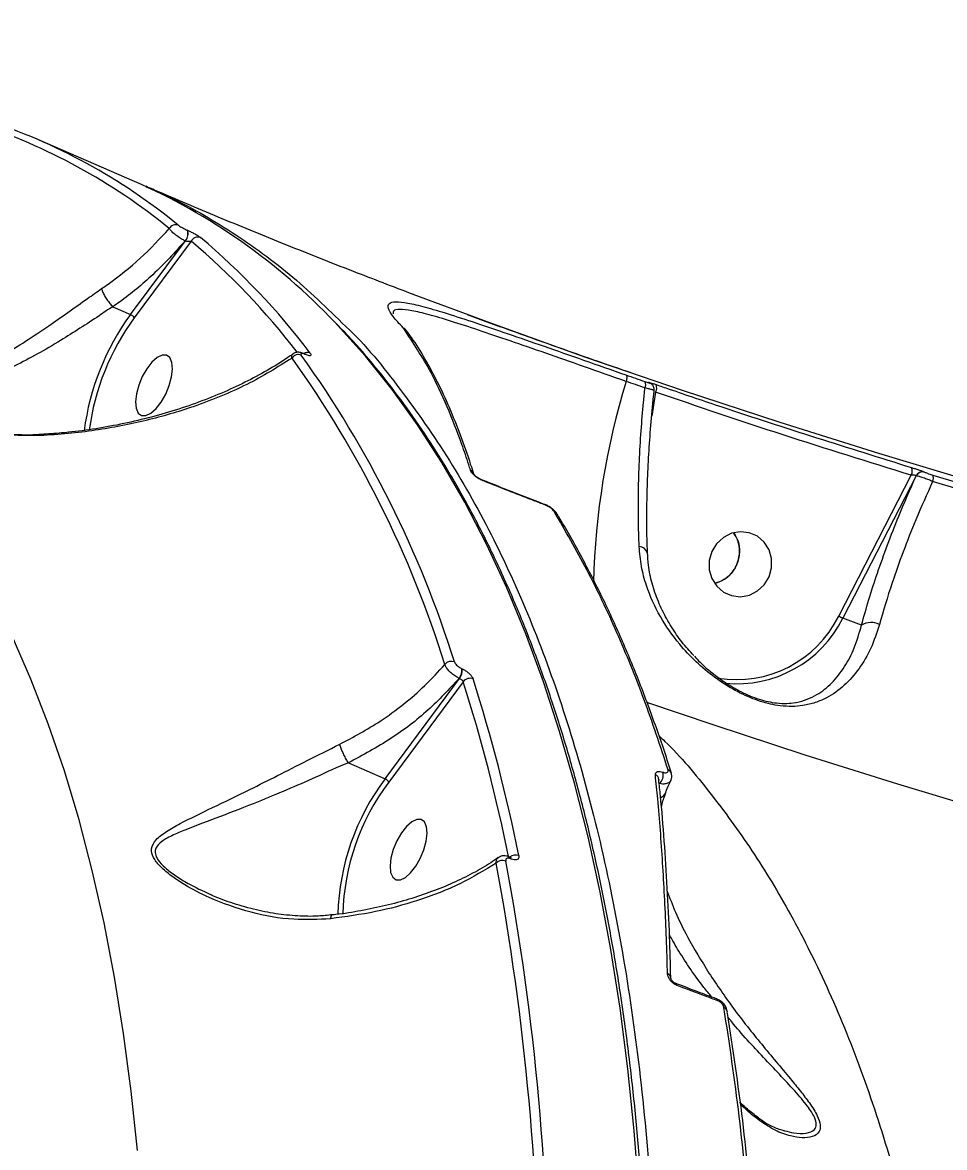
# Model space of a CAD drawing. Header units: millimetres. Extents: x -8092 to 6423, y -6886 to 5604.
# Drawn here: x 1286 to 1412.8, y -2555 to -2400.2 of the extents above; entities that cross this region are included whole.
import ezdxf

# ---------------------------------------------------------------- set-up
doc = ezdxf.new("R2010")
doc.units = ezdxf.units.MM
for name, color, linetype in [('DIKOM_ОБЪЕКТ', 7, 'Continuous'), ('DIKOM_РАЗМЕР_ЗОНА', 7, 'Continuous'), ('DIKOM_РАЗМЕР_ОБЪЕКТА', 7, 'Continuous')]:
    doc.layers.add(name, color=color, linetype=linetype)
doc.styles.add('style1', font='arial.ttf', dxfattribs={"width": 0.8})
doc.dimstyles.new('1-50', dxfattribs={"dimtxt": 300, "dimasz": 200, "dimexe": 100, "dimexo": 0, "dimgap": 100, "dimtad": 1, "dimtxsty": 'style1', "dimcen": 200, "dimclrd": 7, "dimclre": 7, "dimclrt": 7, "dimadec": 1, "dimazin": 2, "dimtfac": 1, "dimtmove": 0, "dimatfit": 2, "dimfxl": 0, "dimlwd": 25, "dimlwe": 18, "dimarcsym": 0})

# ---------------------------------------------------------------- blocks, each defined once
blk = doc.blocks.new('*D9')
at = {"layer": 'Defpoints', "color": 0, "transparency": 16777216}
for p in [(-8092.06, -86.27), (4664.84, -1471.84), (4664.84, -6785.92)]:
    blk.add_point(p, dxfattribs=at)
at = {"layer": 'DIKOM_РАЗМЕР_ЗОНА', "color": 7, "lineweight": 18, "transparency": 16777216}
for p, q in [((-8092.06, -86.27), (-8092.06, -6885.92)), ((4664.84, -1471.84), (4664.84, -6885.92))]:
    blk.add_line(p, q, dxfattribs=at)
at = {"layer": 'DIKOM_РАЗМЕР_ЗОНА', "color": 7, "lineweight": 25, "transparency": 16777216}
blk.add_line((-7892.06, -6785.92), (4464.84, -6785.92), dxfattribs=at)
at = {"layer": 'DIKOM_РАЗМЕР_ЗОНА', "color": 7, "transparency": 16777216}
for points in [[(-7892.06, -6752.58), (-7892.06, -6819.25), (-8092.06, -6785.92)], [(4464.84, -6752.58), (4464.84, -6819.25), (4664.84, -6785.92)]]:
    blk.add_solid(points, dxfattribs=at)
at = {"layer": 'DIKOM_РАЗМЕР_ЗОНА', "color": 7, "transparency": 16777216, "insert": (-2159.84, -6532.75), "char_height": 300, "attachment_point": 5, "style": 'style1'}
blk.add_mtext('12760', dxfattribs=at)
blk = doc.blocks.new('*D10')
at = {"layer": 'Defpoints', "color": 0, "transparency": 16777216}
for p in [(-65.22, 5603.5), (2870.75, -5504.88), (6323.39, -5504.88)]:
    blk.add_point(p, dxfattribs=at)
at = {"layer": 'DIKOM_РАЗМЕР_ЗОНА', "color": 7, "lineweight": 18, "transparency": 16777216}
for p, q in [((-65.22, 5603.5), (6423.39, 5603.5)), ((2870.75, -5504.88), (6423.39, -5504.88))]:
    blk.add_line(p, q, dxfattribs=at)
at = {"layer": 'DIKOM_РАЗМЕР_ЗОНА', "color": 7, "lineweight": 25, "transparency": 16777216}
blk.add_line((6323.39, 5403.5), (6323.39, -5304.88), dxfattribs=at)
at = {"layer": 'DIKOM_РАЗМЕР_ЗОНА', "color": 7, "transparency": 16777216}
for points in [[(6290.06, 5403.5), (6356.72, 5403.5), (6323.39, 5603.5)], [(6290.06, -5304.88), (6356.72, -5304.88), (6323.39, -5504.88)]]:
    blk.add_solid(points, dxfattribs=at)
at = {"layer": 'DIKOM_РАЗМЕР_ЗОНА', "color": 7, "transparency": 16777216, "insert": (6070.22, 308.83), "char_height": 300, "attachment_point": 5, "rotation": 90, "style": 'style1'}
blk.add_mtext('11100', dxfattribs=at)
blk = doc.blocks.new('*D11')
at = {"layer": 'Defpoints', "color": 0, "transparency": 16777216}
for p in [(-6092.06, -310.77), (2568.27, -2361.54), (2568.27, -4925.78)]:
    blk.add_point(p, dxfattribs=at)
at = {"layer": 'DIKOM_РАЗМЕР_ОБЪЕКТА', "color": 7, "lineweight": 18, "transparency": 16777216}
for p, q in [((-6092.06, -310.77), (-6092.06, -5025.78)), ((2568.27, -2361.54), (2568.27, -5025.78))]:
    blk.add_line(p, q, dxfattribs=at)
at = {"layer": 'DIKOM_РАЗМЕР_ОБЪЕКТА', "color": 7, "lineweight": 25, "transparency": 16777216}
blk.add_line((-5892.06, -4925.78), (2368.27, -4925.78), dxfattribs=at)
at = {"layer": 'DIKOM_РАЗМЕР_ОБЪЕКТА', "color": 7, "transparency": 16777216}
for points in [[(-5892.06, -4892.44), (-5892.06, -4959.11), (-6092.06, -4925.78)], [(2368.27, -4892.44), (2368.27, -4959.11), (2568.27, -4925.78)]]:
    blk.add_solid(points, dxfattribs=at)
at = {"layer": 'DIKOM_РАЗМЕР_ОБЪЕКТА', "color": 7, "transparency": 16777216, "insert": (-2605.9, -4672.61), "char_height": 300, "attachment_point": 5, "style": 'style1'}
blk.add_mtext('8660', dxfattribs=at)
blk = doc.blocks.new('*D12')
at = {"layer": 'Defpoints', "color": 0, "transparency": 16777216}
for p in [(529.59, 4103.5), (2292.6, -3779.74), (5226.02, -3779.74)]:
    blk.add_point(p, dxfattribs=at)
at = {"layer": 'DIKOM_РАЗМЕР_ОБЪЕКТА', "color": 7, "lineweight": 18, "transparency": 16777216}
for p, q in [((529.59, 4103.5), (5326.02, 4103.5)), ((2292.6, -3779.74), (5326.02, -3779.74))]:
    blk.add_line(p, q, dxfattribs=at)
at = {"layer": 'DIKOM_РАЗМЕР_ОБЪЕКТА', "color": 7, "lineweight": 25, "transparency": 16777216}
blk.add_line((5226.02, 3903.5), (5226.02, -3579.74), dxfattribs=at)
at = {"layer": 'DIKOM_РАЗМЕР_ОБЪЕКТА', "color": 7, "transparency": 16777216}
for points in [[(5192.69, 3903.5), (5259.35, 3903.5), (5226.02, 4103.5)], [(5192.69, -3579.74), (5259.35, -3579.74), (5226.02, -3779.74)]]:
    blk.add_solid(points, dxfattribs=at)
at = {"layer": 'DIKOM_РАЗМЕР_ОБЪЕКТА', "color": 7, "transparency": 16777216, "insert": (4972.85, 245.42), "char_height": 300, "attachment_point": 5, "rotation": 90, "style": 'style1'}
blk.add_mtext('7880', dxfattribs=at)

msp = doc.modelspace()

# ---------------------------------------------------------------- linework, layer by layer
at = {"layer": 'DIKOM_ОБЪЕКТ', "color": 7, "linetype": 'Continuous', "lineweight": 15}
for p, q in [((1301.408, -2422.104), (1288.154, -2416.364)), ((1308.672, -2428.808), (1308.699, -2428.82)), ((1300.883, -2440.413), (1308.419, -2430.297)), ((1309.227, -2430.351), (1301.379, -2440.884)), ((1308.419, -2430.297), (1308.392, -2430.286)), ((1298.444, -2439.357), (1298.439, -2439.353)), ((1298.444, -2439.357), (1300.883, -2440.413)), ((1338.431, -2442.339), (1338.359, -2442.253)), ((1338.439, -2442.349), (1338.431, -2442.339)), ((1338.715, -2442.53), (1338.594, -2442.401)), ((1324.798, -2445.844), (1324.713, -2445.807)), ((1324.884, -2445.913), (1324.798, -2445.876)), ((1372.182, -2449.796), (1372.175, -2449.792)), ((1372.175, -2449.792), (1372.306, -2449.85)), ((1372.182, -2449.796), (1372.307, -2449.85)), ((1373.08, -2451.102), (1372.542, -2454.413)), ((1398.256, -2481.917), (1408.235, -2462.529)), ((1410.048, -2462.103), (1410.055, -2462.107)), ((1349.058, -2463.119), (1349.046, -2463.114)), ((1408.898, -2462.607), (1398.817, -2482.193)), ((1408.905, -2462.611), (1408.898, -2462.607)), ((1371.937, -2473.188), (1371.934, -2473.158)), ((1401.397, -2483.163), (1398.817, -2482.193)), ((1346.423, -2489.148), (1346.469, -2489.168)), ((1335.881, -2504.289), (1346.102, -2490.499)), ((1346.621, -2490.939), (1336.378, -2504.76)), ((1346.102, -2490.499), (1346.056, -2490.479)), ((1330.834, -2502.104), (1335.881, -2504.289)), ((1373.525, -2504.387), (1373.527, -2504.416)), ((1373.622, -2504.963), (1373.563, -2504.907)), ((1353.073, -2515.1), (1353.008, -2515.071)), ((1353.073, -2515.1), (1353.083, -2515.104)), ((1353.226, -2515.334), (1353.16, -2515.306)), ((1311.796, -2520.174), (1312.086, -2520.317)), ((1375.166, -2531.776), (1375.162, -2531.633)), ((1387.061, -2550.851), (1387.017, -2550.815))]:
    msp.add_line(p, q, dxfattribs=at)
at = {"layer": 'DIKOM_ОБЪЕКТ', "color": 7, "linetype": 'Continuous', "lineweight": 15, "flags": 128}
for points in [[(1301.819, -2555.429), (1300.975, -2547.264), (1299.933, -2539.322), (1298.692, -2531.611), (1297.256, -2524.137), (1295.624, -2516.908), (1293.798, -2509.93), (1291.781, -2503.211), (1289.573, -2496.755), (1287.178, -2490.57), (1284.597, -2484.66), (1281.832, -2479.033), (1278.886, -2473.691), (1275.763, -2468.642), (1272.464, -2463.888), (1268.993, -2459.436), (1265.354, -2455.288), (1261.549, -2451.449), (1257.582, -2447.923), (1253.457, -2444.712), (1249.177, -2441.819), (1244.747, -2439.248), (1240.17, -2437.001), (1239.305, -2436.619)], [(1565.575, -2496.949), (1560.285, -2496.09), (1545.681, -2493.599), (1531.123, -2490.935), (1516.622, -2488.102), (1502.187, -2485.1), (1487.826, -2481.932), (1473.55, -2478.601), (1459.369, -2475.108), (1445.29, -2471.455), (1431.324, -2467.645), (1417.48, -2463.68), (1403.767, -2459.563), (1390.193, -2455.297), (1376.768, -2450.885), (1363.5, -2446.328), (1350.398, -2441.632), (1339.732, -2437.657)], [(1347.164, -2440.44), (1349.73, -2441.383), (1351.739, -2442.117)], [(1370.82, -2561.495), (1370.141, -2552.733), (1369.263, -2544.185), (1368.187, -2535.86), (1366.915, -2527.763), (1365.447, -2519.902), (1363.784, -2512.283), (1361.928, -2504.912), (1359.881, -2497.797), (1357.643, -2490.943), (1355.218, -2484.355), (1352.607, -2478.039), (1349.812, -2472.001), (1346.836, -2466.245), (1343.681, -2460.777), (1340.35, -2455.601), (1336.846, -2450.721), (1333.171, -2446.141), (1329.328, -2441.866), (1328.965, -2441.486)], [(1304.395, -2453.364), (1305.095, -2452.465), (1305.715, -2451.381), (1306.204, -2450.198), (1306.524, -2449.013), (1306.648, -2447.921), (1306.566, -2447.012), (1306.285, -2446.358), (1305.828, -2446.013), (1305.231, -2446.004), (1304.543, -2446.333), (1303.82, -2446.973), (1303.121, -2447.872), (1302.501, -2448.956), (1302.012, -2450.139), (1301.692, -2451.324), (1301.568, -2452.416), (1301.65, -2453.325), (1301.931, -2453.979), (1302.388, -2454.324), (1302.985, -2454.332), (1303.672, -2454.004), (1304.395, -2453.364)], [(1369.001, -2448.736), (1369.325, -2448.849), (1369.649, -2448.963), (1369.973, -2449.076), (1370.297, -2449.189), (1370.622, -2449.302), (1370.946, -2449.415), (1371.271, -2449.528), (1371.595, -2449.641)], [(1371.615, -2450.524), (1371.29, -2450.411), (1370.966, -2450.298), (1370.642, -2450.185), (1370.318, -2450.072), (1369.994, -2449.959), (1369.67, -2449.846), (1369.346, -2449.733), (1369.022, -2449.62)], [(1411.181, -2462.508), (1418.691, -2464.758), (1426.241, -2466.962), (1433.831, -2469.119), (1441.457, -2471.229), (1449.12, -2473.291), (1456.817, -2475.304), (1464.547, -2477.269), (1472.308, -2479.184)], [(1472.256, -2480.046), (1464.5, -2478.132), (1456.776, -2476.168), (1449.084, -2474.157), (1441.427, -2472.097), (1433.805, -2469.988), (1426.222, -2467.833), (1418.677, -2465.631), (1411.173, -2463.382)], [(1385.951, -2470.438), (1384.733, -2470.298), (1383.516, -2470.52), (1382.398, -2471.086), (1381.47, -2471.951), (1380.806, -2473.044), (1380.462, -2474.277), (1380.464, -2475.55), (1380.813, -2476.76), (1381.48, -2477.809), (1382.411, -2478.612), (1383.532, -2479.103), (1384.749, -2479.244), (1385.967, -2479.022), (1387.085, -2478.455), (1388.013, -2477.59), (1388.676, -2476.497), (1389.021, -2475.264), (1389.019, -2473.991), (1388.67, -2472.781), (1388.003, -2471.732), (1387.071, -2470.929), (1385.951, -2470.438)], [(1512.599, -2531.923), (1499.017, -2529.093), (1485.505, -2526.107), (1472.073, -2522.968), (1458.729, -2519.678), (1445.481, -2516.239), (1432.338, -2512.654), (1419.309, -2508.924), (1406.401, -2505.052), (1393.625, -2501.041), (1380.986, -2496.893), (1371.852, -2493.78)], [(1339.393, -2517.24), (1340.093, -2516.342), (1340.712, -2515.257), (1341.202, -2514.075), (1341.522, -2512.889), (1341.645, -2511.798), (1341.564, -2510.888), (1341.283, -2510.234), (1340.825, -2509.889), (1340.229, -2509.881), (1339.541, -2510.21), (1338.818, -2510.85), (1338.118, -2511.748), (1337.499, -2512.832), (1337.009, -2514.015), (1336.689, -2515.201), (1336.565, -2516.292), (1336.647, -2517.202), (1336.928, -2517.855), (1337.386, -2518.201), (1337.982, -2518.209), (1338.67, -2517.88), (1339.393, -2517.24)], [(1375.866, -2532.467), (1375.853, -2532.462), (1375.851, -2532.461)]]:
    msp.add_lwpolyline(points, dxfattribs=at)
at = {"layer": 'DIKOM_ОБЪЕКТ', "color": 7, "linetype": 'Continuous', "lineweight": 15}
for centre, radius, start, end in [((1254.54, -2491.708), 81.564, 50.6963, 72.00354), ((1255.656, -2491.386), 81.752, 50.69729, 72.00243), ((1267.47, -2499.635), 84.634, 43.39812, 66.35944), ((1307.091, -2429.068), 1.005, 69.72104, 151.84049), ((1307.4, -2429.332), 1.376, 316.15634, 22.38895), ((1307.426, -2429.344), 1.377, 316.17758, 22.36771), ((1310.149, -2430.773), 1.014, 69.89479, 155.39912), ((1247.184, -2504.938), 98.241, 37.06585, 49.87408), ((1246.235, -2505.107), 97.757, 37.50254, 49.88168), ((1328.913, -2460.863), 34.697, 143.88568, 172.62183), ((1328.595, -2460.73), 33.683, 143.90025, 172.45556), ((1338.041, -2443.209), 0.954, 34.19818, 65.81375), ((1338.062, -2443.203), 0.933, 36.45362, 66.20003), ((1323.983, -2446.996), 1.065, 69.57511, 147.69406), ((1202.686, -2532.763), 148.154, 17.35912, 35.64381), ((1203.689, -2532.527), 148.484, 17.35942, 35.6438), ((1325.205, -2446.647), 0.994, 68.12185, 120.48676), ((1324.648, -2445.975), 0.18, 33.17558, 67.96011), ((1324.718, -2446.03), 0.203, 35.17114, 66.93332), ((1467.611, -2479.799), 103.105, 162.98004, 178.56988), ((1370.79, -2450.1), 0.928, 332.84109, 29.71081), ((1372.065, -2450.519), 1.17, 330.13372, 23.22996), ((1347.234, -2462.615), 0.889, 16.85457, 64.44926), ((1407.165, -2461.973), 1.205, 332.51678, 24.46835), ((1409.779, -2463.055), 0.989, 74.24966, 153.06329), ((1409.787, -2463.059), 0.989, 74.2727, 153.06019), ((1410.192, -2462.935), 1.077, 335.49397, 23.34921), ((1348.945, -2463.363), 0.269, 33.2301, 65.08563), ((1357.914, -2466.859), 0.247, 31.9659, 67.01094), ((1358.851, -2468.249), 0.772, 31.21639, 68.84238), ((1370.747, -2473.607), 1.269, 20.72942, 86.88805), ((1384.185, -2474.955), 15.699, 260.67771, 333.67225), ((1384.292, -2475.013), 16.202, 264.17747, 333.69647), ((1401.939, -2475.123), 7.729, 241.53593, 246.17395), ((1402.698, -2485.286), 2.49, 62.5124, 121.49948), ((1344.985, -2489.315), 1.17, 68.74877, 139.81342), ((1344.699, -2489.389), 1.741, 321.20975, 7.92849), ((1344.745, -2489.408), 1.74, 321.20405, 7.92892), ((1347.555, -2491.642), 1.169, 68.61604, 143.05179), ((1128.449, -2560.244), 228.915, 11.34925, 17.62303), ((1129.274, -2560.027), 229.476, 11.34947, 17.62279), ((1362.098, -2523.883), 32.73, 143.22716, 178.34501), ((1372.712, -2504.489), 0.819, 7.14014, 66.20711), ((1372.478, -2503.769), 1.653, 313.7688, 13.2349), ((1374.559, -2503.748), 0.723, 18.43775, 70.69771), ((1361.496, -2523.646), 31.427, 143.06118, 178.65611), ((1373.218, -2505.642), 1.37, 294.53999, 339.72801), ((1353.805, -2516.017), 1.237, 68.29164, 130.14188), ((1352.866, -2515.33), 0.296, 4.74067, 60.81249), ((1352.928, -2515.36), 0.299, 4.97962, 58.88175), ((1352.022, -2516.754), 1.232, 68.11451, 135.20392), ((1010.476, -2579.669), 346.592, 359.67728, 10.6046), ((1011.054, -2579.536), 347.36, 359.67732, 10.60461), ((1374.412, -2531.81), 0.764, 3.01572, 66.79089), ((1375.695, -2532.759), 0.338, 5.84647, 59.64007), ((1381.295, -2534.86), 0.324, 4.67686, 61.72284), ((1382.26, -2536.44), 0.696, 12.6244, 72.00958), ((1382.372, -2536.382), 0.575, 343.42099, 9.45266), ((1386.195, -2551.856), 1.327, 21.8315, 49.25901)]:
    msp.add_arc(centre, radius, start, end, dxfattribs=at)
for points, knots in [([(1302.965, -2422.838), (1303.762, -2423.169), (1307.691, -2424.803), (1314.364, -2428.629), (1322.8, -2434.605), (1327.919, -2439.578), (1330.469, -2442.055)], [0, 0, 0, 0, 0.0783676, 0.3861577, 0.6941839, 1, 1, 1, 1]), ([(1339.776, -2437.668), (1336.988, -2436.605), (1331.096, -2434.357), (1322.336, -2430.876), (1313.476, -2427.25), (1307.066, -2424.548), (1303.615, -2423.057), (1302.988, -2422.786)], [0, 0, 0, 0, 0.2188328, 0.4625276, 0.7050396, 0.9463257, 1, 1, 1, 1]), ([(1307.439, -2428.126), (1307.495, -2428.167), (1307.607, -2428.251), (1307.89, -2428.42), (1308.214, -2428.594), (1308.487, -2428.726), (1308.629, -2428.789), (1308.672, -2428.808)], [0, 0, 0, 0, 0.2336879, 0.4673078, 0.6955436, 0.9086799, 1, 1, 1, 1]), ([(1296.9, -2436.858), (1297.197, -2436.651), (1299.061, -2435.35), (1302.367, -2432.712), (1304.909, -2429.985), (1306.205, -2428.594)], [0, 0, 0, 0, 0.0849834, 0.5334649, 1, 1, 1, 1]), ([(1308.392, -2430.286), (1308.309, -2430.245), (1308.034, -2430.112), (1307.526, -2429.81), (1306.942, -2429.386), (1306.454, -2428.947), (1306.288, -2428.711), (1306.205, -2428.594)], [0, 0, 0, 0, 0.0942488, 0.3122612, 0.5411845, 0.7714043, 1, 1, 1, 1]), ([(1308.699, -2428.82), (1308.763, -2428.848), (1308.97, -2428.94), (1309.367, -2429.132), (1309.839, -2429.386), (1310.253, -2429.635), (1310.416, -2429.759), (1310.497, -2429.821)], [0, 0, 0, 0, 0.0931406, 0.3038691, 0.5301934, 0.765205, 1, 1, 1, 1]), ([(1308.392, -2430.286), (1306.96, -2431.871), (1304.243, -2434.878), (1300.688, -2437.762), (1298.75, -2439.139), (1298.444, -2439.357)], [0, 0, 0, 0, 0.4843363, 0.9185237, 1, 1, 1, 1]), ([(1309.227, -2430.351), (1309.175, -2430.363), (1309.076, -2430.387), (1308.88, -2430.393), (1308.693, -2430.375), (1308.56, -2430.346), (1308.479, -2430.321), (1308.441, -2430.306), (1308.419, -2430.297)], [0, 0, 0, 0, 0.2685768, 0.522809, 0.7426167, 0.869163, 0.9242403, 1, 1, 1, 1]), ([(1288.474, -2457.08), (1286.455, -2457.08), (1282.364, -2457.08), (1277.331, -2456.131), (1273.946, -2455.136), (1272.118, -2454.433), (1270.927, -2453.86), (1270.134, -2453.292), (1269.871, -2452.728), (1270.198, -2452.371), (1271.001, -2451.861), (1272.485, -2451.262), (1275.298, -2450.137), (1278.921, -2448.488), (1282.803, -2446.368), (1286.432, -2444.124), (1289.402, -2442.142), (1292.277, -2440.134), (1294.729, -2438.382), (1296.259, -2437.309), (1296.9, -2436.858)], [0, 0, 0, 0, 0.0952094, 0.1929572, 0.2448006, 0.2710695, 0.2981702, 0.32429, 0.3503872, 0.3910751, 0.4019417, 0.471962, 0.5438094, 0.6393953, 0.7378501, 0.7988538, 0.8613633, 0.9113743, 0.9628376, 1, 1, 1, 1]), ([(1296.9, -2436.858), (1296.903, -2436.873), (1296.925, -2436.994), (1297.022, -2437.287), (1297.273, -2437.797), (1297.624, -2438.362), (1298.032, -2438.916), (1298.303, -2439.207), (1298.439, -2439.353)], [0, 0, 0, 0, 0.0259791, 0.2095891, 0.407197, 0.6047729, 0.8024279, 1, 1, 1, 1]), ([(1338.359, -2442.253), (1337.849, -2441.704), (1336.827, -2440.607), (1336.228, -2439.512), (1336.339, -2438.833), (1337.233, -2438.597), (1338.893, -2438.78), (1341.305, -2439.355), (1344.437, -2440.283), (1348.251, -2441.526), (1352.682, -2443.035), (1357.666, -2444.766), (1363.101, -2446.669), (1367.033, -2448.046), (1369.001, -2448.736)], [0, 0, 0, 0, 0.08361904, 0.1671661, 0.25041761, 0.33385282, 0.41730411, 0.50048901, 0.58373871, 0.66713889, 0.7504579, 0.83339625, 0.91662843, 1, 1, 1, 1]), ([(1298.439, -2439.353), (1298.438, -2439.353), (1297.809, -2439.731), (1296.33, -2440.774), (1293.909, -2442.329), (1291.055, -2444.139), (1288.045, -2445.893), (1284.359, -2447.843), (1280.304, -2449.634), (1276.515, -2450.978), (1273.421, -2451.817), (1271.799, -2452.272), (1270.854, -2452.662), (1270.434, -2452.934), (1270.61, -2453.421), (1271.244, -2453.88), (1271.865, -2454.164), (1272.114, -2454.278)], [0, 0, 0, 0, 0.000032, 0.0506234, 0.1210988, 0.1916517, 0.2788518, 0.3661663, 0.5040494, 0.6421408, 0.7418853, 0.8412525, 0.8561052, 0.9104359, 0.9440527, 0.9775364, 1, 1, 1, 1]), ([(1301.379, -2440.884), (1301.377, -2440.876), (1301.37, -2440.854), (1301.343, -2440.795), (1301.278, -2440.702), (1301.163, -2440.587), (1301.025, -2440.483), (1300.93, -2440.436), (1300.883, -2440.413)], [0, 0, 0, 0, 0.0537152, 0.141494, 0.3560324, 0.5706925, 0.7852046, 1, 1, 1, 1]), ([(1369.022, -2449.62), (1367.088, -2448.942), (1363.23, -2447.59), (1357.893, -2445.722), (1352.997, -2444.021), (1348.648, -2442.539), (1344.898, -2441.317), (1341.82, -2440.404), (1339.438, -2439.833), (1337.828, -2439.665), (1336.985, -2439.806), (1336.978, -2440.181), (1336.975, -2440.313)], [0, 0, 0, 0, 0.1050603, 0.2094892, 0.3139474, 0.4190075, 0.5232539, 0.6282655, 0.7328653, 0.8372909, 0.9424914, 1, 1, 1, 1]), ([(1330.469, -2442.055), (1330.486, -2442.071), (1333.182, -2444.56), (1338.014, -2450.622), (1344.847, -2460.293), (1350.876, -2471.137), (1356.187, -2482.905), (1360.767, -2495.566), (1364.7, -2509.314), (1367.939, -2524.151), (1370.458, -2540.049), (1372.2, -2556.659), (1373.179, -2573.906), (1373.423, -2591.705), (1372.936, -2610.345), (1371.687, -2629.798), (1369.663, -2650.014), (1366.908, -2670.548), (1363.449, -2691.322), (1359.328, -2712.254), (1354.476, -2733.686), (1348.88, -2755.563), (1342.542, -2777.818), (1335.6, -2799.961), (1328.093, -2821.919), (1320.071, -2843.625), (1311.402, -2865.431), (1302.09, -2887.265), (1292.151, -2909.05), (1282.243, -2929.405), (1272.479, -2948.327), (1262.953, -2965.846), (1253.098, -2983.059), (1242.934, -2999.914), (1232.575, -3016.231), (1222.07, -3031.932), (1212.57, -3045.462), (1206.503, -3053.646), (1204.033, -3056.979)], [0, 0, 0, 0, 0.0001878, 0.0303399, 0.0605166, 0.0906687, 0.1199697, 0.1492932, 0.1785942, 0.2087462, 0.238923, 0.2690752, 0.2983756, 0.3276989, 0.3569994, 0.3871512, 0.4173275, 0.4474792, 0.4767801, 0.5061036, 0.5354043, 0.5655563, 0.595733, 0.6258848, 0.6551857, 0.684509, 0.7138099, 0.7439619, 0.7741383, 0.8042904, 0.8297913, 0.8553221, 0.8808531, 0.9066257, 0.9323986, 0.9575224, 0.982703, 1, 1, 1, 1]), ([(1276.563, -2937.678), (1277.475, -2935.895), (1280.122, -2930.725), (1284.419, -2922.095), (1289.415, -2911.765), (1294.294, -2901.356), (1299.052, -2890.877), (1303.688, -2880.335), (1308.196, -2869.738), (1312.574, -2859.095), (1316.819, -2848.413), (1320.926, -2837.701), (1324.894, -2826.965), (1328.719, -2816.216), (1332.398, -2805.46), (1335.928, -2794.705), (1339.307, -2783.96), (1342.533, -2773.233), (1345.602, -2762.531), (1348.513, -2751.864), (1351.263, -2741.238), (1353.85, -2730.662), (1356.273, -2720.144), (1358.529, -2709.691), (1360.617, -2699.312), (1362.534, -2689.014), (1364.281, -2678.805), (1365.855, -2668.692), (1367.255, -2658.684), (1368.48, -2648.788), (1369.53, -2639.01), (1370.403, -2629.359), (1371.098, -2619.842), (1371.615, -2610.465), (1371.954, -2601.236), (1372.115, -2592.162), (1372.096, -2583.249), (1371.899, -2574.505), (1371.523, -2565.935), (1370.968, -2557.546), (1370.235, -2549.345), (1369.324, -2541.337), (1368.236, -2533.529), (1366.972, -2525.926), (1365.532, -2518.535), (1363.917, -2511.36), (1362.129, -2504.408), (1360.168, -2497.682), (1358.037, -2491.19), (1355.736, -2484.935), (1353.268, -2478.923), (1350.633, -2473.158), (1347.835, -2467.645), (1344.875, -2462.388), (1341.755, -2457.391), (1338.48, -2452.656), (1335.043, -2448.201), (1331.956, -2444.536), (1329.954, -2442.471), (1329.204, -2441.697)], [0, 0, 0, 0, 0.0093744, 0.0271863, 0.0449986, 0.0628103, 0.0806222, 0.0984341, 0.1162461, 0.1340579, 0.1518697, 0.1696816, 0.1874937, 0.2053059, 0.2231182, 0.2409305, 0.2587432, 0.2765562, 0.2943691, 0.3121826, 0.3299962, 0.34781, 0.3656246, 0.3834392, 0.4012543, 0.4190698, 0.436886, 0.4547026, 0.4725197, 0.4903375, 0.5081561, 0.525975, 0.5437949, 0.5616157, 0.5794368, 0.5972593, 0.6150822, 0.6329063, 0.6507312, 0.6685569, 0.6863837, 0.7042114, 0.7220396, 0.739869, 0.7576987, 0.775529, 0.7933594, 0.8111899, 0.8290198, 0.8468486, 0.8646758, 0.8825006, 0.9003223, 0.9181399, 0.9359523, 0.9537585, 0.9715573, 0.9893479, 1, 1, 1, 1]), ([(1338.359, -2442.253), (1338.449, -2442.294), (1338.557, -2442.344), (1338.626, -2442.437), (1338.637, -2442.453)], [0, 0, 0, 0, 0.82928758, 1, 1, 1, 1]), ([(1347.617, -2461.814), (1347.541, -2461.573), (1347.16, -2460.372), (1346.133, -2457.344), (1344.437, -2453.024), (1341.838, -2447.487), (1339.722, -2444.288), (1338.439, -2442.349)], [0, 0, 0, 0, 0.0299895, 0.1499535, 0.3900715, 0.6301903, 1, 1, 1, 1]), ([(1369.585, -2448.412), (1366.543, -2447.365), (1360.53, -2445.294), (1354.665, -2443.171), (1351.768, -2442.122)], [0, 0, 0, 0, 0.5059965, 1, 1, 1, 1]), ([(1348.07, -2462.373), (1347.945, -2461.957), (1347.379, -2460.069), (1346.269, -2456.995), (1344.74, -2453.171), (1343.107, -2449.663), (1341.371, -2446.471), (1339.942, -2444.132), (1339.056, -2442.959), (1338.819, -2442.645)], [0, 0, 0, 0, 0.0503901, 0.2286545, 0.4063395, 0.5833134, 0.7597164, 0.9356632, 1, 1, 1, 1]), ([(1323.084, -2446.427), (1321.083, -2447.677), (1318.059, -2449.567), (1313.33, -2451.685), (1308.797, -2453.412), (1303.099, -2455.088), (1297.242, -2456.23), (1292.314, -2456.846), (1289.754, -2457.002), (1288.474, -2457.08)], [0, 0, 0, 0, 0.2227152, 0.3367339, 0.450748, 0.6310049, 0.8132786, 0.9066462, 1, 1, 1, 1]), ([(1323.259, -2445.815), (1323.121, -2445.919), (1322.14, -2446.651), (1320.068, -2447.912), (1317.044, -2449.578), (1313.763, -2451.109), (1310.275, -2452.506), (1306.623, -2453.741), (1302.861, -2454.792), (1299.056, -2455.646), (1295.238, -2456.294), (1291.755, -2456.726), (1289.526, -2456.854), (1288.588, -2456.908)], [0, 0, 0, 0, 0.0169689, 0.1205747, 0.2246232, 0.3291318, 0.4340924, 0.539317, 0.6417857, 0.7416785, 0.8385001, 0.9320407, 1, 1, 1, 1]), ([(1323.084, -2446.427), (1323.079, -2446.403), (1323.047, -2446.235), (1323.061, -2445.99), (1323.201, -2445.869), (1323.261, -2445.817)], [0, 0, 0, 0, 0.089555, 0.6136905, 1, 1, 1, 1]), ([(1324.715, -2445.81), (1324.698, -2445.802), (1324.505, -2445.71), (1324.182, -2445.613), (1323.72, -2445.603), (1323.382, -2445.694), (1323.268, -2445.805), (1323.257, -2445.815)], [0, 0, 0, 0, 0.0340879, 0.3913132, 0.7094116, 0.9722476, 1, 1, 1, 1]), ([(1324.798, -2445.876), (1324.723, -2445.846), (1324.573, -2445.787), (1324.409, -2445.755), (1324.302, -2445.769), (1324.266, -2445.838), (1324.304, -2445.927), (1324.348, -2445.989), (1324.355, -2445.999)], [0, 0, 0, 0, 0.1673351, 0.3344722, 0.509162, 0.7131172, 0.9577529, 1, 1, 1, 1]), ([(1325.076, -2445.941), (1325.076, -2445.941), (1325.087, -2445.941), (1325.049, -2445.938), (1324.964, -2445.909), (1324.868, -2445.876), (1324.802, -2445.845), (1324.798, -2445.843)], [0, 0, 0, 0, 0.005117, 0.2867563, 0.6093438, 0.974947, 1, 1, 1, 1]), ([(1325.575, -2445.726), (1325.585, -2445.739), (1325.656, -2445.835), (1325.715, -2445.974), (1325.654, -2446.08), (1325.484, -2446.099), (1325.23, -2446.051), (1324.999, -2445.959), (1324.884, -2445.913)], [0, 0, 0, 0, 0.0392525, 0.2872229, 0.4951925, 0.6710061, 0.8352873, 1, 1, 1, 1]), ([(1369.001, -2448.736), (1369.031, -2448.764), (1369.09, -2448.819), (1369.119, -2449.028), (1369.102, -2449.301), (1369.049, -2449.513), (1369.022, -2449.62)], [0, 0, 0, 0, 0.2500053, 0.4999982, 0.7499341, 1, 1, 1, 1]), ([(1371.595, -2449.641), (1371.597, -2449.641), (1371.696, -2449.674), (1371.882, -2449.739), (1372.066, -2449.795), (1372.189, -2449.827), (1372.245, -2449.834), (1372.203, -2449.808), (1372.182, -2449.796)], [0, 0, 0, 0, 0.00432012, 0.21982398, 0.43555654, 0.56825492, 0.79384058, 1, 1, 1, 1]), ([(1372.175, -2449.792), (1372.152, -2449.779), (1372.094, -2449.746), (1372.138, -2449.741), (1372.343, -2449.795), (1372.686, -2449.902), (1372.989, -2450.005), (1373.141, -2450.057)], [0, 0, 0, 0, 0.134242, 0.3469654, 0.5632328, 0.7817121, 1, 1, 1, 1]), ([(1372.861, -2450.872), (1372.87, -2450.837), (1372.902, -2450.706), (1372.852, -2450.484), (1372.752, -2450.251), (1372.623, -2450.081), (1372.494, -2449.966), (1372.388, -2449.895), (1372.32, -2449.856), (1372.284, -2449.839), (1372.27, -2449.833)], [0, 0, 0, 0, 0.076007, 0.2919172, 0.4718883, 0.6253912, 0.7534672, 0.852892, 0.9439543, 1, 1, 1, 1]), ([(1373.141, -2450.057), (1373.742, -2450.265), (1376.751, -2451.304), (1388.405, -2455.269), (1399.549, -2458.751), (1408.262, -2461.473)], [0, 0, 0, 0, 0.0517073, 0.2585526, 1, 1, 1, 1]), ([(1370.816, -2472.34), (1370.774, -2471.108), (1370.69, -2468.644), (1370.706, -2464.715), (1370.83, -2460.635), (1371.069, -2456.534), (1371.346, -2453.149), (1371.548, -2451.179), (1371.615, -2450.524)], [0, 0, 0, 0, 0.1827967, 0.3655918, 0.5537481, 0.7419011, 0.9141932, 1, 1, 1, 1]), ([(1372.87, -2450.872), (1372.848, -2450.86), (1372.812, -2450.842), (1372.562, -2450.768), (1372.197, -2450.669), (1371.81, -2450.572), (1371.615, -2450.524)], [0, 0, 0, 0, 0.2734668, 0.4434361, 0.7198932, 1, 1, 1, 1]), ([(1371.967, -2473.159), (1371.939, -2472.418), (1371.867, -2470.526), (1371.863, -2467.309), (1371.943, -2463.548), (1372.124, -2459.664), (1372.411, -2455.695), (1372.67, -2452.753), (1372.862, -2451.139), (1372.894, -2450.874)], [0, 0, 0, 0, 0.109313, 0.2789339, 0.4498375, 0.6216369, 0.7939234, 0.9661897, 1, 1, 1, 1]), ([(1408.235, -2462.529), (1402.349, -2460.708), (1390.576, -2457.065), (1378.913, -2453.09), (1373.08, -2451.102)], [0, 0, 0, 0, 0.4999181, 1, 1, 1, 1]), ([(1288.578, -2456.919), (1288.471, -2456.929), (1287.307, -2457.036), (1285.046, -2456.982), (1281.789, -2456.749), (1278.8, -2456.272), (1276.282, -2455.708), (1274.455, -2455.18), (1273.086, -2454.709), (1272.425, -2454.421), (1272.128, -2454.291)], [0, 0, 0, 0, 0.0182394, 0.1990012, 0.3870317, 0.5821705, 0.7267713, 0.8420046, 0.929158, 1, 1, 1, 1]), ([(1288.474, -2457.08), (1288.483, -2457.053), (1288.513, -2456.965), (1288.551, -2456.891), (1288.583, -2456.917), (1288.588, -2456.921)], [0, 0, 0, 0, 0.2705956, 0.8801847, 1, 1, 1, 1]), ([(1349.17, -2463.216), (1349.079, -2463.176), (1348.896, -2463.096), (1348.613, -2462.927), (1348.319, -2462.716), (1347.997, -2462.424), (1347.735, -2462.098), (1347.656, -2461.907), (1347.617, -2461.814)], [0, 0, 0, 0, 0.10985003, 0.22002378, 0.32572718, 0.49254322, 0.75371179, 1, 1, 1, 1]), ([(1348.744, -2462.959), (1348.719, -2462.944), (1348.639, -2462.896), (1348.506, -2462.799), (1348.345, -2462.666), (1348.191, -2462.509), (1348.088, -2462.361), (1348.09, -2462.364), (1348.091, -2462.365)], [0, 0, 0, 0, 0.0463037, 0.1498211, 0.283592, 0.4743096, 0.7509116, 1, 1, 1, 1]), ([(1408.898, -2462.607), (1408.887, -2462.6), (1408.861, -2462.581), (1408.763, -2462.555), (1408.608, -2462.534), (1408.422, -2462.524), (1408.298, -2462.527), (1408.235, -2462.529)], [0, 0, 0, 0, 0.1276883, 0.3307951, 0.5437992, 0.7682503, 1, 1, 1, 1]), ([(1408.262, -2461.473), (1408.425, -2461.524), (1408.749, -2461.624), (1409.24, -2461.788), (1409.656, -2461.936), (1409.927, -2462.044), (1410.014, -2462.086), (1410.048, -2462.103)], [0, 0, 0, 0, 0.2182707, 0.4367465, 0.6530168, 0.8657676, 1, 1, 1, 1]), ([(1410.055, -2462.107), (1410.06, -2462.109), (1410.095, -2462.128), (1410.203, -2462.175), (1410.406, -2462.251), (1410.648, -2462.337), (1410.904, -2462.422), (1411.095, -2462.481), (1411.181, -2462.508)], [0, 0, 0, 0, 0.0339982, 0.2522849, 0.4705767, 0.5979685, 0.8193349, 1, 1, 1, 1]), ([(1349.047, -2463.113), (1349.018, -2463.101), (1348.952, -2463.075), (1348.84, -2463.018), (1348.769, -2462.974), (1348.744, -2462.959)], [0, 0, 0, 0, 0.3326166, 0.7655457, 1, 1, 1, 1]), ([(1358.011, -2466.629), (1357.572, -2466.46), (1354.55, -2465.3), (1351.591, -2464.12), (1349.062, -2463.111)], [0, 0, 0, 0, 0.1454072, 1, 1, 1, 1]), ([(1358.123, -2466.728), (1357.572, -2466.515), (1354.818, -2465.45), (1351.836, -2464.278), (1349.419, -2463.315), (1349.17, -2463.216)], [0, 0, 0, 0, 0.1831718, 0.9158754, 1, 1, 1, 1]), ([(1401.397, -2483.163), (1401.719, -2482.001), (1402.364, -2479.677), (1403.565, -2475.976), (1404.94, -2472.137), (1406.68, -2467.672), (1408.088, -2464.468), (1408.905, -2462.611)], [0, 0, 0, 0, 0.182559, 0.3651191, 0.5530318, 0.740946, 1, 1, 1, 1]), ([(1411.173, -2463.382), (1410.381, -2465.154), (1408.923, -2468.417), (1407.088, -2473.084), (1405.334, -2477.962), (1404.395, -2481.194), (1403.848, -2483.077)], [0, 0, 0, 0, 0.25808245, 0.4750049, 0.69408129, 1, 1, 1, 1]), ([(1411.173, -2463.382), (1411.006, -2463.316), (1410.635, -2463.167), (1410.131, -2462.983), (1409.645, -2462.815), (1409.231, -2462.685), (1408.996, -2462.626), (1408.916, -2462.612), (1408.905, -2462.611)], [0, 0, 0, 0, 0.1805226, 0.4028953, 0.5309982, 0.7496276, 0.9663966, 1, 1, 1, 1]), ([(1358.44, -2466.849), (1358.362, -2466.8), (1358.221, -2466.712), (1358.077, -2466.667), (1358.012, -2466.647)], [0, 0, 0, 0, 0.5533987, 1, 1, 1, 1]), ([(1359.13, -2467.529), (1359.075, -2467.45), (1358.978, -2467.31), (1358.748, -2467.096), (1358.523, -2466.932), (1358.313, -2466.809), (1358.186, -2466.755), (1358.123, -2466.728)], [0, 0, 0, 0, 0.3196508, 0.5618428, 0.7279002, 0.8640176, 1, 1, 1, 1]), ([(1359.497, -2467.851), (1359.475, -2467.807), (1359.367, -2467.591), (1359.074, -2467.303), (1358.71, -2466.996), (1358.498, -2466.881), (1358.44, -2466.849)], [0, 0, 0, 0, 0.11494331, 0.57406993, 0.88250045, 1, 1, 1, 1]), ([(1374.798, -2503.066), (1373.716, -2499.789), (1371.553, -2493.236), (1367.801, -2484.099), (1363.712, -2475.439), (1360.657, -2470.166), (1359.13, -2467.529)], [0, 0, 0, 0, 0.2491202, 0.4982434, 0.7491209, 1, 1, 1, 1]), ([(1375.243, -2503.52), (1375.229, -2503.47), (1374.553, -2501.186), (1373.058, -2496.886), (1370.748, -2490.635), (1368.247, -2484.657), (1365.593, -2478.913), (1362.757, -2473.454), (1360.722, -2469.773), (1359.588, -2467.987), (1359.504, -2467.854)], [0, 0, 0, 0, 0.00365, 0.1675199, 0.3314482, 0.4954384, 0.6593372, 0.8230771, 0.9867705, 1, 1, 1, 1]), ([(1383.842, -2470.491), (1384.057, -2470.854), (1384.525, -2471.642), (1384.689, -2473.1), (1384.407, -2474.607), (1383.647, -2475.939), (1382.553, -2476.96), (1381.658, -2477.267), (1381.231, -2477.413)], [0, 0, 0, 0, 0.148242, 0.321613, 0.4949845, 0.6683781, 0.8417566, 1, 1, 1, 1]), ([(1381.24, -2477.422), (1381.687, -2477.261), (1382.601, -2476.931), (1383.697, -2475.876), (1384.435, -2474.53), (1384.69, -2473.02), (1384.508, -2471.59), (1384.042, -2470.832), (1383.834, -2470.494)], [0, 0, 0, 0, 0.1667693, 0.3402182, 0.5136739, 0.687115, 0.8605412, 1, 1, 1, 1]), ([(1403.848, -2483.077), (1403.484, -2484.195), (1402.745, -2486.462), (1401.083, -2489.239), (1399.061, -2491.548), (1397.005, -2493.01), (1395.052, -2493.849), (1393.477, -2494.238), (1391.852, -2494.379), (1389.956, -2494.283), (1387.52, -2493.75), (1384.992, -2492.696), (1382.902, -2491.516), (1380.826, -2490.106), (1378.58, -2488.216), (1375.993, -2485.454), (1373.576, -2481.988), (1371.939, -2478.338), (1371.056, -2475.074), (1370.896, -2473.256), (1370.816, -2472.34)], [0, 0, 0, 0, 0.0717885, 0.1456306, 0.2211705, 0.298519, 0.3406378, 0.3832939, 0.4161022, 0.4496126, 0.4986466, 0.5477931, 0.580453, 0.6139735, 0.6704378, 0.7283188, 0.8119574, 0.898075, 0.9486897, 1, 1, 1, 1]), ([(1378.324, -2487.322), (1378.042, -2487.029), (1377.169, -2486.12), (1375.913, -2484.452), (1374.544, -2482.284), (1373.4, -2479.918), (1372.558, -2477.441), (1372.055, -2475.184), (1371.992, -2473.766), (1371.967, -2473.189)], [0, 0, 0, 0, 0.0726447, 0.2244909, 0.3851291, 0.5542931, 0.7237164, 0.8874817, 1, 1, 1, 1]), ([(1392.29, -2493.797), (1392.336, -2493.793), (1392.945, -2493.729), (1393.931, -2493.384), (1395.614, -2492.588), (1397.362, -2491.171), (1399.062, -2489.003), (1400.471, -2486.372), (1401.086, -2484.241), (1401.397, -2483.163)], [0, 0, 0, 0, 0.0087393, 0.1158783, 0.2245806, 0.4207219, 0.6211572, 0.8084184, 1, 1, 1, 1]), ([(1329.642, -2499.547), (1331.537, -2498.537), (1334.622, -2496.892), (1338.442, -2494.066), (1341.453, -2491.469), (1343.201, -2489.541), (1344.092, -2488.56)], [0, 0, 0, 0, 0.3422137, 0.5572691, 0.7746058, 1, 1, 1, 1]), ([(1346.056, -2490.479), (1345.934, -2490.416), (1345.629, -2490.259), (1345.132, -2489.904), (1344.645, -2489.448), (1344.263, -2488.972), (1344.149, -2488.697), (1344.092, -2488.56)], [0, 0, 0, 0, 0.1423922, 0.3572817, 0.5716548, 0.785742, 1, 1, 1, 1]), ([(1345.409, -2488.224), (1345.439, -2488.292), (1345.499, -2488.426), (1345.697, -2488.657), (1345.948, -2488.876), (1346.204, -2489.045), (1346.361, -2489.119), (1346.423, -2489.148)], [0, 0, 0, 0, 0.2143385, 0.428419, 0.6429376, 0.8577047, 1, 1, 1, 1]), ([(1378.424, -2487.447), (1378.676, -2487.723), (1379.608, -2488.748), (1381.204, -2490.049), (1383.123, -2491.378), (1385.015, -2492.461), (1387.333, -2493.439), (1389.501, -2493.895), (1391.118, -2493.962), (1391.911, -2493.851), (1392.29, -2493.797)], [0, 0, 0, 0, 0.0718856, 0.2665638, 0.3732609, 0.4825856, 0.638796, 0.7947776, 0.9016084, 1, 1, 1, 1]), ([(1346.469, -2489.168), (1346.561, -2489.212), (1346.795, -2489.322), (1347.176, -2489.574), (1347.552, -2489.902), (1347.848, -2490.248), (1347.936, -2490.452), (1347.981, -2490.553)], [0, 0, 0, 0, 0.140783, 0.3552871, 0.5700255, 0.7849391, 1, 1, 1, 1]), ([(1346.056, -2490.479), (1344.677, -2491.964), (1341.884, -2494.972), (1336.739, -2498.927), (1332.815, -2501.038), (1330.834, -2502.104)], [0, 0, 0, 0, 0.3257244, 0.6596806, 1, 1, 1, 1]), ([(1346.621, -2490.939), (1346.604, -2490.907), (1346.572, -2490.844), (1346.468, -2490.735), (1346.339, -2490.631), (1346.21, -2490.549), (1346.133, -2490.513), (1346.102, -2490.499)], [0, 0, 0, 0, 0.2152178, 0.430077, 0.6447654, 0.8591775, 1, 1, 1, 1]), ([(1373.529, -2498.367), (1373.806, -2498.625), (1376.297, -2500.954), (1380.61, -2506.168), (1386.412, -2514.054), (1391.897, -2523.165), (1397.021, -2533.453), (1401.686, -2545.014), (1405.749, -2557.587), (1409.162, -2571.178), (1411.892, -2585.763), (1413.85, -2600.861), (1415.068, -2616.375), (1415.592, -2632.206), (1415.44, -2648.783), (1414.577, -2666.08), (1412.987, -2684.054), (1410.653, -2702.708), (1407.545, -2721.994), (1403.631, -2741.96), (1398.946, -2762.314), (1393.615, -2782.569), (1387.724, -2802.549), (1381.353, -2822.179), (1374.335, -2842.012), (1366.67, -2861.986), (1358.377, -2882.037), (1349.695, -2901.608), (1340.678, -2920.649), (1331.385, -2939.119), (1321.618, -2957.437), (1311.385, -2975.523), (1300.736, -2993.365), (1293.378, -3004.833), (1289.7, -3010.565)], [0, 0, 0, 0, 0.0036232, 0.03267732, 0.06202071, 0.09136405, 0.1238023, 0.15626567, 0.18870375, 0.22209789, 0.25551985, 0.28891353, 0.32033135, 0.35177296, 0.38319047, 0.41551435, 0.44786489, 0.48018897, 0.51368208, 0.54717538, 0.58114963, 0.61512426, 0.64703366, 0.67896783, 0.71087771, 0.74371704, 0.77658329, 0.80942319, 0.8407557, 0.87211054, 0.90344315, 0.93562061, 0.9678222, 1, 1, 1, 1]), ([(1328.391, -2523.558), (1326.696, -2523.644), (1323.004, -2523.831), (1317.35, -2522.78), (1312.333, -2521.031), (1308.798, -2519.213), (1306.637, -2517.804), (1305.199, -2516.64), (1304.121, -2515.415), (1303.767, -2514.504), (1303.777, -2513.559), (1304.352, -2512.58), (1305.805, -2511.506), (1308.334, -2510.092), (1312.113, -2508.284), (1316.695, -2506.065), (1321.104, -2503.863), (1325.257, -2501.74), (1328.142, -2500.297), (1329.642, -2499.547)], [0, 0, 0, 0, 0.0790193, 0.17218, 0.2680592, 0.3287292, 0.3610596, 0.3938995, 0.4223314, 0.4513187, 0.4599435, 0.4989922, 0.5446054, 0.591436, 0.6876198, 0.7865803, 0.854677, 0.9244452, 1, 1, 1, 1]), ([(1330.83, -2502.1), (1330.731, -2501.933), (1330.533, -2501.598), (1330.221, -2500.987), (1329.944, -2500.379), (1329.761, -2499.919), (1329.676, -2499.662), (1329.649, -2499.571), (1329.642, -2499.547)], [0, 0, 0, 0, 0.2127296, 0.4253982, 0.6381242, 0.8507862, 0.9619, 1, 1, 1, 1]), ([(1330.83, -2502.1), (1330.829, -2502.101), (1329.314, -2502.669), (1326.489, -2504.074), (1322.302, -2505.846), (1317.873, -2507.701), (1313.143, -2509.535), (1309.227, -2510.97), (1306.52, -2512.116), (1304.97, -2512.968), (1304.294, -2513.814), (1304.248, -2514.578), (1304.397, -2515.036), (1304.846, -2515.748), (1305.662, -2516.606), (1307.103, -2517.684), (1309.149, -2518.952), (1310.779, -2519.704), (1311.796, -2520.174)], [0, 0, 0, 0, 0.0000441, 0.1051299, 0.2009796, 0.2991554, 0.4348054, 0.5739303, 0.6369001, 0.7009251, 0.7519885, 0.7629837, 0.7914157, 0.7999348, 0.8370174, 0.8808097, 0.9256392, 1, 1, 1, 1]), ([(1330.834, -2502.104), (1330.833, -2502.103), (1330.831, -2502.102), (1330.83, -2502.101), (1330.83, -2502.1)], [0, 0, 0, 0, 0.61288041, 1, 1, 1, 1]), ([(1336.378, -2504.76), (1336.374, -2504.749), (1336.367, -2504.727), (1336.338, -2504.668), (1336.276, -2504.578), (1336.161, -2504.463), (1336.023, -2504.359), (1335.928, -2504.313), (1335.881, -2504.289)], [0, 0, 0, 0, 0.0702932, 0.1414563, 0.3560666, 0.5706979, 0.7853373, 1, 1, 1, 1]), ([(1373.042, -2503.74), (1373.049, -2503.643), (1373.062, -2503.449), (1373.299, -2503.297), (1373.648, -2503.265), (1373.95, -2503.351), (1374.088, -2503.391)], [0, 0, 0, 0, 0.2591635, 0.5177088, 0.7812311, 1, 1, 1, 1]), ([(1374.713, -2531.108), (1374.703, -2530.702), (1374.65, -2528.67), (1374.474, -2523.472), (1374.077, -2515.763), (1373.54, -2508.746), (1373.152, -2504.843), (1373.042, -2503.74)], [0, 0, 0, 0, 0.04137148, 0.2068713, 0.5381512, 0.86943192, 1, 1, 1, 1]), ([(1374.088, -2503.391), (1374.126, -2503.403), (1374.28, -2503.453), (1374.518, -2503.478), (1374.724, -2503.416), (1374.834, -2503.278), (1374.81, -2503.137), (1374.798, -2503.066)], [0, 0, 0, 0, 0.0798694, 0.3181267, 0.5555378, 0.7773916, 1, 1, 1, 1]), ([(1375.181, -2504.468), (1375.23, -2504.344), (1375.334, -2504.082), (1375.321, -2503.743), (1375.248, -2503.567), (1375.23, -2503.523)], [0, 0, 0, 0, 0.403645, 0.8520764, 1, 1, 1, 1]), ([(1375.162, -2531.633), (1375.113, -2529.765), (1375.001, -2525.558), (1374.703, -2519.297), (1374.282, -2512.828), (1373.883, -2507.87), (1373.591, -2505.154), (1373.511, -2504.417)], [0, 0, 0, 0, 0.191727, 0.4317549, 0.6714468, 0.9108272, 1, 1, 1, 1]), ([(1373.524, -2504.389), (1373.524, -2504.39), (1373.527, -2504.405), (1373.522, -2504.444), (1373.518, -2504.479)], [0, 0, 0, 0, 0.1093331, 1, 1, 1, 1]), ([(1375.173, -2504.467), (1375.129, -2504.559), (1375.02, -2504.783), (1374.621, -2504.984), (1374.121, -2505.052), (1373.764, -2504.988), (1373.622, -2504.963)], [0, 0, 0, 0, 0.2058506, 0.5031389, 0.8016632, 1, 1, 1, 1]), ([(1374.49, -2506.114), (1374.552, -2505.948), (1374.753, -2505.409), (1375.028, -2504.863), (1375.218, -2504.484)], [0, 0, 0, 0, 0.30777989, 1, 1, 1, 1]), ([(1373.878, -2508.226), (1373.909, -2508.068), (1374.045, -2507.362), (1374.318, -2506.673), (1374.53, -2506.137)], [0, 0, 0, 0, 0.22325523, 1, 1, 1, 1]), ([(1351.435, -2515.122), (1351.096, -2515.365), (1350.022, -2516.136), (1347.946, -2517.319), (1345.239, -2518.656), (1342.308, -2519.85), (1339.204, -2520.891), (1335.954, -2521.771), (1332.579, -2522.464), (1330.127, -2522.88), (1328.787, -2523.009), (1328.634, -2523.024)], [0, 0, 0, 0, 0.06096919, 0.19320901, 0.32563239, 0.45830509, 0.59093958, 0.72209923, 0.85280691, 0.98312312, 1, 1, 1, 1]), ([(1351.148, -2515.886), (1351.154, -2515.764), (1351.169, -2515.492), (1351.288, -2515.239), (1351.431, -2515.171), (1351.458, -2515.158)], [0, 0, 0, 0, 0.39612917, 0.88700495, 1, 1, 1, 1]), ([(1353.007, -2515.079), (1352.967, -2515.06), (1352.721, -2514.939), (1352.295, -2514.875), (1351.792, -2514.93), (1351.563, -2515.088), (1351.476, -2515.149)], [0, 0, 0, 0, 0.0807949, 0.490274, 0.8050391, 1, 1, 1, 1]), ([(1353.238, -2515.151), (1353.234, -2515.151), (1353.226, -2515.151), (1353.129, -2515.125), (1353.022, -2515.078), (1352.95, -2515.038), (1352.928, -2515.026)], [0, 0, 0, 0, 0.2744025, 0.5685523, 0.8672446, 1, 1, 1, 1]), ([(1354.263, -2514.868), (1354.272, -2514.953), (1354.293, -2515.143), (1354.183, -2515.355), (1353.951, -2515.472), (1353.623, -2515.478), (1353.359, -2515.382), (1353.226, -2515.334)], [0, 0, 0, 0, 0.1741889, 0.3895799, 0.5957971, 0.797885, 1, 1, 1, 1]), ([(1351.148, -2515.886), (1349.551, -2516.871), (1346.311, -2518.871), (1340.612, -2521.061), (1334.609, -2522.696), (1330.479, -2523.268), (1328.391, -2523.558)], [0, 0, 0, 0, 0.2625659, 0.5326645, 0.7636511, 1, 1, 1, 1]), ([(1353.16, -2515.306), (1353.073, -2515.274), (1352.899, -2515.211), (1352.683, -2515.214), (1352.533, -2515.292), (1352.462, -2515.431), (1352.475, -2515.555), (1352.481, -2515.611)], [0, 0, 0, 0, 0.2039553, 0.408019, 0.6135246, 0.8265805, 1, 1, 1, 1]), ([(1374.637, -2519.661), (1375.005, -2520.644), (1375.778, -2522.707), (1377.667, -2526.566), (1379.384, -2529.357), (1380.405, -2531.018)], [0, 0, 0, 0, 0.26937263, 0.56517708, 1, 1, 1, 1]), ([(1328.626, -2523.008), (1327.975, -2523.08), (1326.381, -2523.258), (1323.782, -2523.205), (1320.815, -2522.9), (1317.738, -2522.286), (1314.732, -2521.38), (1312.721, -2520.662), (1311.811, -2520.21), (1311.784, -2520.197)], [0, 0, 0, 0, 0.1127598, 0.27646, 0.4494597, 0.6306435, 0.8205422, 0.9947832, 1, 1, 1, 1]), ([(1328.391, -2523.558), (1328.399, -2523.507), (1328.423, -2523.359), (1328.494, -2523.15), (1328.571, -2523.014), (1328.631, -2523.041), (1328.635, -2523.043)], [0, 0, 0, 0, 0.1672852, 0.4858581, 0.9625885, 1, 1, 1, 1]), ([(1380.792, -2534.325), (1380.434, -2533.885), (1378.768, -2531.838), (1376.78, -2528.938), (1375.405, -2526.52), (1374.985, -2525.781)], [0, 0, 0, 0, 0.1598169, 0.7434159, 1, 1, 1, 1]), ([(1376.032, -2532.725), (1375.914, -2532.672), (1375.679, -2532.567), (1375.343, -2532.308), (1375.063, -2532.006), (1374.851, -2531.67), (1374.735, -2531.361), (1374.72, -2531.181), (1374.713, -2531.108)], [0, 0, 0, 0, 0.1643242, 0.3291649, 0.4897663, 0.6616241, 0.8613878, 1, 1, 1, 1]), ([(1375.851, -2532.46), (1375.848, -2532.459), (1375.816, -2532.45), (1375.718, -2532.401), (1375.582, -2532.314), (1375.449, -2532.2), (1375.334, -2532.074), (1375.241, -2531.938), (1375.183, -2531.816), (1375.176, -2531.747), (1375.175, -2531.764), (1375.174, -2531.767)], [0, 0, 0, 0, 0.0103858, 0.1170562, 0.2224352, 0.3243787, 0.434577, 0.5638342, 0.7306198, 0.941266, 1, 1, 1, 1]), ([(1380.405, -2531.018), (1381.512, -2532.658), (1383.781, -2536.022), (1387.654, -2540.852), (1390.8, -2544.594), (1392.993, -2547.252), (1394.302, -2548.965), (1395.338, -2550.586), (1395.815, -2551.972), (1395.614, -2553.043), (1394.658, -2553.626), (1393.235, -2553.752), (1391.468, -2553.454), (1389.493, -2552.744), (1388.115, -2551.823), (1387.426, -2551.363)], [0, 0, 0, 0, 0.12550903, 0.25744786, 0.38917911, 0.43701062, 0.48474144, 0.53753464, 0.58098577, 0.62449734, 0.68884045, 0.75516509, 0.82167184, 0.91082556, 1, 1, 1, 1]), ([(1381.45, -2534.571), (1380.591, -2534.252), (1378.712, -2533.554), (1376.871, -2532.842), (1375.871, -2532.455)], [0, 0, 0, 0, 0.45697355, 1, 1, 1, 1]), ([(1381.618, -2534.833), (1381.057, -2534.624), (1379.187, -2533.924), (1377.331, -2533.219), (1376.032, -2532.725)], [0, 0, 0, 0, 0.2996266, 1, 1, 1, 1]), ([(1382.914, -2536.291), (1382.895, -2536.166), (1382.841, -2535.807), (1382.503, -2535.3), (1382, -2534.824), (1381.623, -2534.663), (1381.445, -2534.586)], [0, 0, 0, 0, 0.171769, 0.4908613, 0.7583665, 1, 1, 1, 1]), ([(1382.475, -2535.778), (1382.473, -2535.766), (1382.458, -2535.682), (1382.402, -2535.523), (1382.264, -2535.304), (1382.079, -2535.106), (1381.855, -2534.937), (1381.697, -2534.868), (1381.618, -2534.833)], [0, 0, 0, 0, 0.03538511, 0.25731013, 0.44823369, 0.62816423, 0.81437181, 1, 1, 1, 1]), ([(1386.946, -2599.549), (1386.947, -2593.887), (1386.948, -2582.563), (1386.115, -2566.318), (1384.718, -2550.601), (1383.223, -2540.719), (1382.475, -2535.778)], [0, 0, 0, 0, 0.2486175, 0.4972331, 0.7486168, 1, 1, 1, 1]), ([(1382.923, -2536.546), (1383.663, -2541.424), (1385.142, -2551.179), (1386.546, -2566.8), (1387.394, -2583.068), (1387.395, -2594.499), (1387.396, -2600.214)], [0, 0, 0, 0, 0.2486154, 0.4972322, 0.7486167, 1, 1, 1, 1]), ([(1390.808, -2552.715), (1391.231, -2552.828), (1392.269, -2553.106), (1393.765, -2553.139), (1394.908, -2552.754), (1395.261, -2551.914), (1394.952, -2550.785), (1393.886, -2549.174), (1392.172, -2547.187), (1390.1, -2544.957), (1387.163, -2541.825), (1384.717, -2539.22), (1383.176, -2537.291), (1382.997, -2537.067)], [0, 0, 0, 0, 0.073289, 0.1799499, 0.274987, 0.3307744, 0.3864191, 0.4578141, 0.5529394, 0.6561323, 0.7594649, 0.9719638, 1, 1, 1, 1]), ([(1387.021, -2550.807), (1386.509, -2550.409), (1385.619, -2549.719), (1384.934, -2549.05), (1384.644, -2548.766)], [0, 0, 0, 0, 0.576215, 1, 1, 1, 1]), ([(1387.426, -2551.363), (1386.796, -2550.886), (1385.698, -2550.056), (1384.972, -2549.243), (1384.662, -2548.896)], [0, 0, 0, 0, 0.5734256, 1, 1, 1, 1]), ([(1390.799, -2552.748), (1390.738, -2552.735), (1390.198, -2552.625), (1389.135, -2552.176), (1387.936, -2551.55), (1387.257, -2550.995), (1387.071, -2550.842)], [0, 0, 0, 0, 0.0518873, 0.4533203, 0.8501674, 1, 1, 1, 1])]:
    msp.add_open_spline(points, degree=3, knots=knots, dxfattribs=at)

# ---------------------------------------------------------------- dimensions: what is measured, and where the dimension line sits
at = {"layer": 'DIKOM_РАЗМЕР_ЗОНА'}
dim = msp.add_linear_dim(base=(6323.39, -5504.88), p1=(-65.219, 5603.501), p2=(2870.746, -5504.88), angle=90, text='11100', dimstyle='1-50', dxfattribs=at)
dim.commit()
dim.dimension.update_dxf_attribs({"geometry": '*D10', "text_midpoint": (6323.39, 308.825), "dimtype": 160})
dim = msp.add_linear_dim(base=(4664.839, -6785.918), p1=(-8092.064, -86.271), p2=(4664.839, -1471.84), text='12760', dimstyle='1-50', dxfattribs=at)
dim.commit()
dim.dimension.update_dxf_attribs({"geometry": '*D9', "text_midpoint": (-2159.843, -6785.918), "dimtype": 160})
at = {"layer": 'DIKOM_РАЗМЕР_ОБЪЕКТА'}
dim = msp.add_linear_dim(base=(5226.021, -3779.744), p1=(529.595, 4103.501), p2=(2292.598, -3779.744), angle=90, text='7880', dimstyle='1-50', dxfattribs=at)
dim.commit()
dim.dimension.update_dxf_attribs({"geometry": '*D12', "text_midpoint": (5226.021, 245.421), "dimtype": 160})
dim = msp.add_linear_dim(base=(2568.274, -4925.777), p1=(-6092.064, -310.768), p2=(2568.274, -2361.54), text='8660', dimstyle='1-50', dxfattribs=at)
dim.commit()
dim.dimension.update_dxf_attribs({"geometry": '*D11', "text_midpoint": (-2605.904, -4925.777), "dimtype": 160})

doc.saveas('drawing.dxf')
